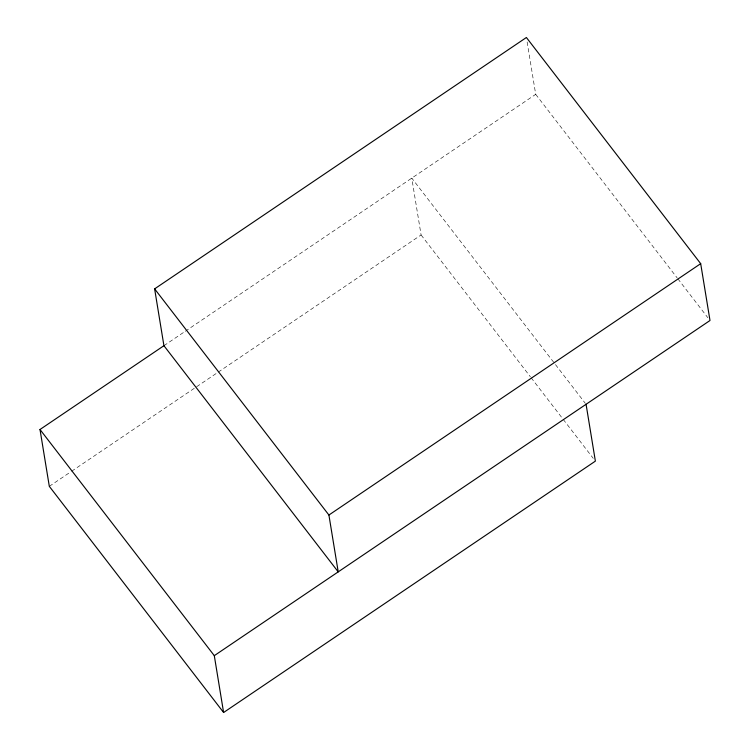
<?xml version="1.0" encoding="UTF-8"?>
<svg xmlns="http://www.w3.org/2000/svg" width="750" height="750" viewBox="0 0 750 750"><rect width="100%" height="100%" fill="white"/><g stroke="black" fill="none" stroke-linecap="round" stroke-linejoin="round"><path stroke-width="0.56" stroke-dasharray="3.75 2.81" d="M163.931 345.703L184.631 331.706M185.278 331.266L535.706 94.341L526.772 39.778M49.312 486.337L70.659 471.9M71.634 471.244L217.238 372.797M218.212 372.141L421.088 234.966L411.778 178.125L585.356 403.369M535.706 94.341L677.137 277.866M677.859 278.794L707.859 317.719M421.088 234.966L530.381 376.781M531.094 377.709L562.519 418.491M563.241 419.419L593.241 458.353"/><path stroke-width="1.12" d="M154.622 288.872L328.912 515.034L338.222 571.875L163.931 345.703L154.622 288.872L526.397 37.5L700.688 263.663L709.997 320.503L214.294 655.659L223.603 712.5L595.378 461.128L586.069 404.297M223.603 712.5L49.312 486.337L40.003 429.497L164.25 345.487M328.912 515.034L700.688 263.663M40.003 429.497L214.294 655.659"/></g></svg>
